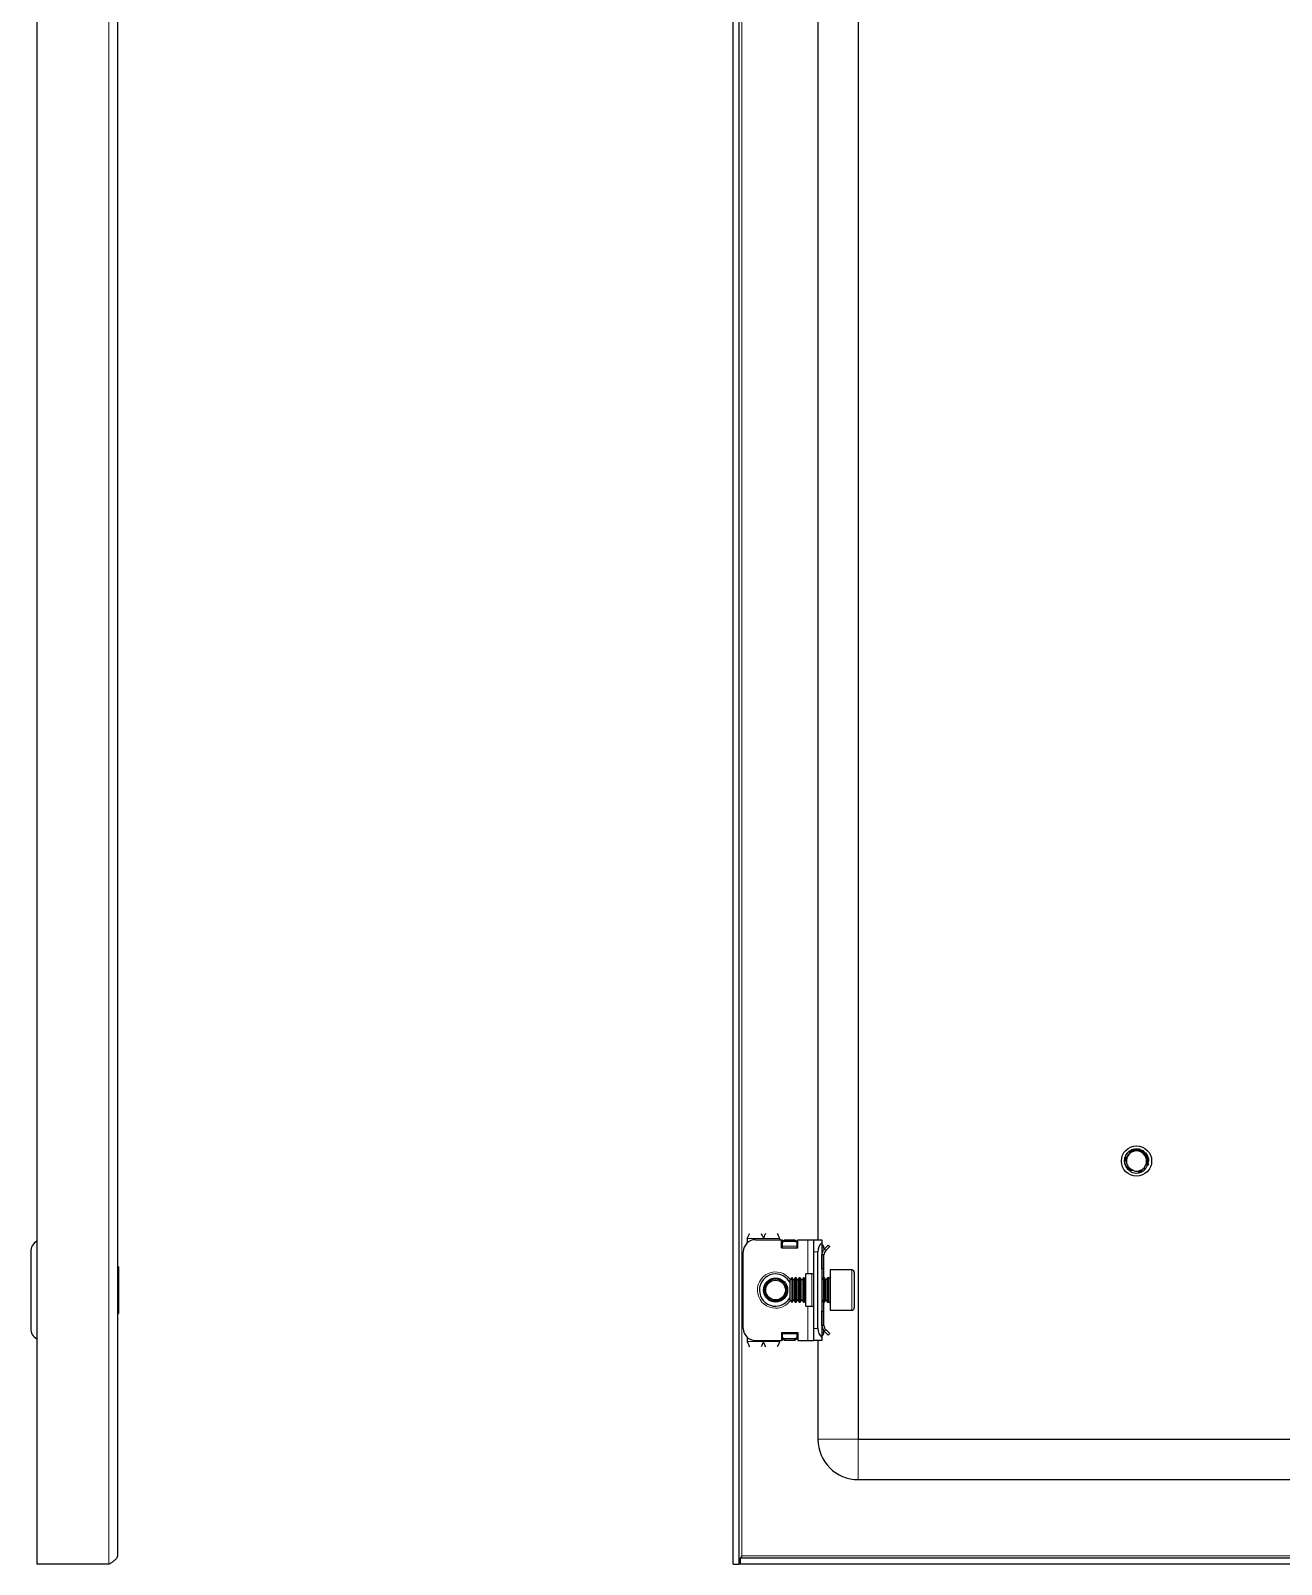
# Model space of a CAD drawing. Header units: millimetres. Extents: x 73 to 1389, y -624 to 1170.
# Drawn here: x 768.4 to 1078.5, y -502.5 to -122.2 of the extents above; entities that cross this region are included whole.
import ezdxf

# ---------------------------------------------------------------- set-up
doc = ezdxf.new("R2010")
doc.units = ezdxf.units.MM

msp = doc.modelspace()

# ---------------------------------------------------------------- linework, layer by layer
at = {"color": 7, "linetype": 'Continuous', "lineweight": 25}
for p, q in [((769.88, 1058.52), (769.88, -502.48)), ((942.57, -502.48), (942.57, 1058.52)), ((944.07, -502.48), (944.07, 1058.52)), ((789.88, 1056.42), (789.88, -500.38)), ((973.57, 1027.52), (973.57, -471.48)), ((963.57, -46.98), (963.57, -421.98)), ((1039.57, -402.48), (1039.57, -402.48)), ((1039.58, -402.28), (1039.64, -401.97)), ((1039.58, -402.28), (1039.58, -402.33)), ((1039.6, -402.08), (1039.59, -402.13)), ((1039.63, -401.87), (1039.63, -401.92)), ((1039.68, -401.68), (1039.67, -401.73)), ((1039.74, -401.5), (1039.72, -401.54)), ((1039.79, -401.36), (1039.89, -401.18)), ((1039.8, -401.36), (1039.91, -401.18)), ((1040.28, -403.35), (1040.12, -402.94)), ((1040.31, -400.51), (1040.47, -400.39)), ((1040.76, -400.14), (1040.89, -399.99)), ((1041.04, -399.9), (1041.3, -399.78)), ((1041.6, -399.64), (1041.88, -399.58)), ((1041.97, -399.54), (1041.93, -399.55)), ((1042.12, -399.52), (1042.31, -399.49)), ((1043.11, -399.53), (1043.07, -399.52)), ((1043.29, -399.57), (1043.25, -399.56)), ((1043.47, -399.62), (1043.43, -399.6)), ((1043.47, -399.62), (1043.67, -399.72)), ((1043.65, -399.68), (1043.61, -399.66)), ((1044.01, -399.84), (1043.96, -399.82)), ((1044.01, -399.84), (1044, -399.95)), ((1044.01, -399.84), (1044.15, -399.96)), ((1044.18, -399.95), (1044.14, -399.92)), ((1044.35, -400.07), (1044.31, -400.04)), ((1044.52, -400.19), (1044.48, -400.16)), ((1044.66, -400.33), (1044.63, -400.3)), ((1044.8, -400.47), (1044.77, -400.44)), ((1045.39, -401.44), (1045.38, -401.43)), ((1045.45, -401.62), (1045.43, -401.57)), ((1045.49, -401.8), (1045.48, -401.75)), ((1045.53, -401.98), (1045.52, -401.93)), ((1045.53, -402.99), (1045.54, -402.94)), ((1045.56, -402.17), (1045.55, -402.12)), ((1045.57, -402.37), (1045.55, -402.61)), ((1045.56, -402.78), (1045.56, -402.73)), ((1045.57, -402.37), (1045.57, -402.32)), ((1045.57, -402.57), (1045.57, -402.52)), ((1040.41, -404.56), (1040.29, -404.43)), ((1040.3, -404.44), (1040.32, -404.46)), ((1040.41, -404.56), (1040.45, -404.59)), ((1040.55, -404.7), (1040.59, -404.73)), ((1040.71, -404.83), (1040.75, -404.86)), ((1040.88, -404.96), (1040.92, -404.98)), ((1042.38, -405.47), (1043.12, -405.4)), ((1043.26, -405.4), (1043.31, -405.39)), ((1043.45, -405.35), (1043.5, -405.33)), ((1043.65, -405.28), (1043.69, -405.26)), ((1044.02, -405.11), (1043.8, -405.19)), ((1043.84, -405.2), (1043.88, -405.18)), ((1044.2, -405), (1043.99, -405.12)), ((1044.02, -405.04), (1044.06, -405.08)), ((1044.02, -405.11), (1044.06, -405.08)), ((1045.49, -403.18), (1045.41, -403.42)), ((1045.44, -403.37), (1045.45, -403.33)), ((1045.49, -403.18), (1045.5, -403.14)), ((946.07, -421.73), (946.07, -422.74)), ((948.07, -421.98), (954.57, -421.98)), ((954.07, -421.73), (954.07, -421.98)), ((954.57, -423.98), (954.57, -421.98)), ((954.77, -422.1), (954.57, -422.1)), ((954.77, -423.98), (954.77, -422.1)), ((954.82, -422.36), (955.32, -422.01)), ((955.32, -422.01), (955.32, -422.36)), ((955.32, -422.01), (957.82, -422.01)), ((957.82, -422.36), (957.82, -422.01)), ((957.82, -422.01), (958.32, -422.36)), ((958.57, -423.98), (958.57, -421.98)), ((958.57, -421.98), (961.07, -421.98)), ((961.07, -421.98), (962.57, -421.98)), ((962.57, -421.98), (964.57, -421.98)), ((962.57, -424.98), (962.57, -421.98)), ((964.57, -421.98), (964.57, -422.74)), ((768.38, -424.98), (768.38, -443.98)), ((945.07, -443.98), (945.07, -424.98)), ((954.57, -423.98), (958.57, -423.98)), ((955.32, -422.36), (954.82, -422.71)), ((954.82, -422.71), (954.82, -422.36)), ((954.82, -423.63), (954.82, -422.71)), ((954.82, -423.98), (954.82, -423.63)), ((955.32, -422.36), (957.82, -422.36)), ((958.32, -422.71), (957.82, -422.36)), ((958.32, -422.36), (958.32, -422.71)), ((958.32, -422.71), (958.32, -423.63)), ((958.32, -423.63), (958.32, -423.98)), ((962.57, -443.98), (962.57, -424.98)), ((963.57, -443.98), (963.57, -424.98)), ((964.57, -422.74), (964.57, -446.22)), ((964.57, -423.07), (964.78, -423.27)), ((965.07, -425.73), (964.57, -425.73)), ((964.57, -429.23), (964.57, -425.73)), ((965.07, -423.98), (965.07, -424.44)), ((965.07, -429.23), (965.07, -425.73)), ((965.16, -424.32), (966.13, -423.34)), ((965.51, -424.67), (965.16, -424.32)), ((965.51, -424.67), (966.49, -423.69)), ((966.13, -423.34), (966.49, -423.69)), ((790.13, -428.7), (789.88, -428.7)), ((790.13, -428.7), (790.13, -440.27)), ((965.07, -429.23), (964.57, -429.23)), ((965.07, -431.48), (965.07, -429.23)), ((971.97, -429.48), (966.57, -429.48)), ((966.57, -429.48), (966.57, -439.48)), ((957.13, -431.48), (956.57, -432.03)), ((956.57, -432.03), (956.57, -436.93)), ((957.18, -431.48), (957.13, -431.48)), ((957.13, -431.48), (957.13, -437.48)), ((957.57, -432.03), (957.18, -431.48)), ((957.18, -431.48), (957.18, -437.01)), ((957.96, -431.48), (957.57, -432.03)), ((957.57, -432.03), (957.57, -436.54)), ((958.18, -431.48), (957.96, -431.48)), ((957.96, -431.48), (957.96, -437.01)), ((958.57, -432.03), (958.18, -431.48)), ((958.18, -431.48), (958.18, -437.01)), ((958.96, -431.48), (958.57, -432.03)), ((958.57, -432.03), (958.57, -436.54)), ((959.18, -431.48), (958.96, -431.48)), ((958.96, -431.48), (958.96, -437.01)), ((959.57, -432.03), (959.18, -431.48)), ((959.18, -431.48), (959.18, -437.01)), ((959.96, -431.48), (959.57, -432.03)), ((959.57, -432.03), (959.57, -436.54)), ((960.18, -431.48), (959.96, -431.48)), ((959.96, -431.48), (959.96, -437.01)), ((960.57, -432.03), (960.18, -431.48)), ((960.18, -431.48), (960.18, -437.01)), ((962.07, -430.48), (960.57, -430.48)), ((960.57, -438.48), (960.57, -430.48)), ((964.96, -431.48), (964.57, -432.03)), ((965.18, -431.48), (964.96, -431.48)), ((964.96, -431.48), (964.96, -437.01)), ((965.57, -432.03), (965.18, -431.48)), ((965.18, -431.48), (965.18, -437.01)), ((965.96, -431.48), (965.57, -432.03)), ((965.57, -432.03), (965.57, -436.54)), ((966.32, -431.48), (965.96, -431.48)), ((965.96, -431.48), (965.96, -437.01)), ((972.57, -430.08), (972.57, -438.88)), ((956.57, -436.93), (957.13, -437.48)), ((957.18, -437.48), (957.57, -436.93)), ((957.18, -437.01), (957.18, -437.48)), ((957.57, -436.54), (957.57, -436.93)), ((957.57, -436.93), (957.96, -437.48)), ((957.96, -437.01), (957.96, -437.48)), ((958.18, -437.48), (958.57, -436.93)), ((958.18, -437.01), (958.18, -437.48)), ((958.57, -436.54), (958.57, -436.93)), ((958.57, -436.93), (958.96, -437.48)), ((958.96, -437.01), (958.96, -437.48)), ((959.18, -437.48), (959.57, -436.93)), ((959.18, -437.01), (959.18, -437.48)), ((959.57, -436.54), (959.57, -436.93)), ((959.57, -436.93), (959.96, -437.48)), ((959.96, -437.01), (959.96, -437.48)), ((960.18, -437.48), (960.57, -436.93)), ((960.18, -437.01), (960.18, -437.48)), ((964.57, -436.93), (964.96, -437.48)), ((964.96, -437.01), (964.96, -437.48)), ((965.18, -437.48), (965.57, -436.93)), ((965.18, -437.01), (965.18, -437.48)), ((965.57, -436.54), (965.57, -436.93)), ((965.57, -436.93), (965.96, -437.48)), ((965.96, -437.01), (965.96, -437.48)), ((789.88, -440.27), (790.13, -440.27)), ((957.13, -437.48), (957.18, -437.48)), ((957.96, -437.48), (958.18, -437.48)), ((958.96, -437.48), (959.18, -437.48)), ((959.96, -437.48), (960.18, -437.48)), ((960.57, -438.48), (962.07, -438.48)), ((964.57, -439.73), (965.07, -439.73)), ((964.57, -443.23), (964.57, -439.73)), ((964.96, -437.48), (965.18, -437.48)), ((965.07, -439.73), (965.07, -437.48)), ((965.07, -443.23), (965.07, -439.73)), ((965.96, -437.48), (966.32, -437.48)), ((966.57, -439.48), (971.97, -439.48)), ((962.57, -446.98), (962.57, -443.98)), ((965.07, -443.23), (964.57, -443.23)), ((965.07, -444.98), (965.07, -444.59)), ((965.51, -444.29), (965.16, -444.64)), ((965.16, -444.64), (966.13, -445.62)), ((965.51, -444.29), (966.49, -445.27)), ((946.07, -446.22), (946.07, -447.23)), ((948.07, -446.98), (954.57, -446.98)), ((954.07, -446.98), (954.07, -447.23)), ((954.57, -444.98), (954.57, -446.98)), ((954.57, -444.98), (958.57, -444.98)), ((954.57, -446.86), (954.77, -446.86)), ((954.77, -446.86), (954.77, -444.98)), ((954.82, -445.33), (954.82, -444.98)), ((954.82, -446.25), (954.82, -445.33)), ((954.82, -446.25), (955.32, -446.6)), ((954.82, -446.6), (954.82, -446.25)), ((955.32, -446.95), (954.82, -446.6)), ((957.82, -446.6), (955.32, -446.6)), ((955.32, -446.6), (955.32, -446.95)), ((957.82, -446.95), (955.32, -446.95)), ((957.82, -446.6), (958.32, -446.25)), ((957.82, -446.95), (957.82, -446.6)), ((958.32, -446.6), (957.82, -446.95)), ((958.32, -444.98), (958.32, -445.33)), ((958.32, -445.33), (958.32, -446.25)), ((958.32, -446.25), (958.32, -446.6)), ((958.57, -444.98), (958.57, -446.98)), ((958.57, -446.98), (961.07, -446.98)), ((961.07, -446.98), (962.57, -446.98)), ((964.57, -446.98), (962.57, -446.98)), ((963.57, -446.98), (963.57, -471.48)), ((964.78, -445.69), (964.57, -445.89)), ((964.57, -446.22), (964.57, -446.98)), ((966.13, -445.62), (966.49, -445.27)), ((973.57, -471.48), (1357.57, -471.48)), ((973.57, -481.48), (1357.57, -481.48)), ((1386.87, -500.98), (944.27, -500.98)), ((944.27, -500.98), (944.27, -502.48)), ((944.43, -500.98), (944.67, -500.38)), ((787.78, -502.48), (769.88, -502.48)), ((942.57, -502.48), (944.07, -502.48)), ((1386.87, -502.48), (944.27, -502.48))]:
    msp.add_line(p, q, dxfattribs=at)
at = {"color": 8, "linetype": 'Continuous', "lineweight": 18}
for p, q in [((787.78, 1058.52), (787.78, -502.48)), ((944.67, -500.38), (944.67, 1056.42)), ((946.07, -421.73), (950.07, -421.73)), ((950.07, -421.73), (954.07, -421.73)), ((961.07, -430.48), (961.07, -421.98)), ((958.32, -423.63), (954.82, -423.63)), ((963.57, -424.98), (962.57, -424.98)), ((964.57, -423.48), (964.78, -423.27)), ((964.57, -423.98), (965.07, -423.98)), ((971.97, -439.48), (971.97, -429.48)), ((962.07, -438.48), (962.07, -430.48)), ((966.32, -432.86), (966.32, -431.48)), ((966.32, -437.48), (966.32, -432.86)), ((961.07, -446.98), (961.07, -438.48)), ((962.57, -443.98), (963.57, -443.98)), ((946.07, -447.23), (950.07, -447.23)), ((954.07, -447.23), (950.07, -447.23)), ((954.82, -445.33), (958.32, -445.33)), ((964.57, -444.98), (965.07, -444.98)), ((964.57, -445.48), (964.78, -445.69)), ((973.57, -471.48), (963.57, -471.48)), ((973.57, -471.48), (973.57, -481.48)), ((1386.47, -500.38), (944.67, -500.38))]:
    msp.add_line(p, q, dxfattribs=at)
at = {"color": 7, "linetype": 'Continuous', "lineweight": 25}
for centre, radius in [((1042.57, -402.48), 3.75), ((953.07, -434.48), 3), ((953.07, -434.48), 2.76), ((953.07, -434.48), 2.45)]:
    msp.add_circle(centre, radius, dxfattribs=at)
for centre, radius, start, end in [((1042.57, -402.48), 3, 180, 220.7437), ((1042.57, -402.48), 2.5, 168.5944, 190.5165), ((1042.57, -402.48), 2.5, 108.5944, 168.5944), ((1042.57, -402.48), 2.5, 48.5944, 108.5944), ((1042.57, -402.48), 2.5, 288.5944, 348.5944), ((1042.57, -402.48), 2.5, 348.5944, 48.5944), ((1042.57, -402.48), 3, 239.9286, 266.2193), ((1042.57, -402.48), 2.5, 255.8881, 288.5944), ((948.07, -424.98), 3, 90, 180), ((771.38, -424.98), 3, 120, 180), ((966.57, -424.98), 3, 131.8103, 180), ((964.07, -423.98), 1, 360, 45), ((971.97, -430.08), 0.6, 0, 90), ((953.07, -434.48), 4, 90, 331.045), ((953.07, -434.48), 4, 28.955, 90), ((962.07, -429.98), 0.5, 270, 360), ((966.32, -431.23), 0.25, 270, 0), ((962.07, -438.98), 0.5, 0, 90), ((966.32, -437.73), 0.25, 360, 90), ((971.97, -438.88), 0.6, 270, 360), ((771.38, -443.98), 3, 180, 240), ((948.07, -443.98), 3, 180, 270), ((966.57, -443.98), 3, 180, 228.1897), ((964.07, -444.98), 1, 315, 0), ((973.57, -471.48), 10, 180, 270)]:
    msp.add_arc(centre, radius, start, end, dxfattribs=at)
at = {"color": 8, "linetype": 'Continuous', "lineweight": 18}
for start, end in [(35.4622, 270), (270, 324.5378)]:
    msp.add_arc((953.07, -434.48), 4.5, start, end, dxfattribs=at)
at = {"color": 7, "linetype": 'Continuous', "lineweight": 25}
for points, knots in [([(1040.06, -402.19), (1040.06, -402.2), (1040.04, -402.24), (1040, -402.29), (1039.95, -402.34), (1039.88, -402.39), (1039.8, -402.43), (1039.72, -402.46), (1039.64, -402.48), (1039.6, -402.48), (1039.57, -402.48)], [0, 0, 0, 0, 0.060221, 0.18113, 0.301988, 0.42281, 0.589437, 0.75603, 0.87711, 1, 1, 1, 1]), ([(1039.57, -402.49), (1039.57, -402.44), (1039.57, -402.36), (1039.59, -402.28), (1039.59, -402.26)], [0, 0, 0, 0, 0.6598587, 1, 1, 1, 1]), ([(1039.57, -402.49), (1039.61, -402.47), (1039.67, -402.44), (1039.76, -402.41), (1039.82, -402.41), (1039.85, -402.41)], [0, 0, 0, 0, 0.371226, 0.708872, 1, 1, 1, 1]), ([(1040.5, -404.26), (1040.48, -404.24), (1040.23, -404.02), (1039.89, -403.56), (1039.65, -402.95), (1039.59, -402.6), (1039.57, -402.48)], [0, 0, 0, 0, 0.050685, 0.485619, 0.826643, 1, 1, 1, 1]), ([(1039.58, -402.28), (1039.61, -402.27), (1039.68, -402.24), (1039.77, -402.22), (1039.86, -402.22), (1039.95, -402.24), (1039.99, -402.26), (1040.02, -402.27)], [0, 0, 0, 0, 0.235039, 0.445532, 0.651268, 0.847853, 1, 1, 1, 1]), ([(1039.93, -402.35), (1039.9, -402.34), (1039.84, -402.32), (1039.75, -402.31), (1039.66, -402.31), (1039.61, -402.33), (1039.58, -402.33)], [0, 0, 0, 0, 0.237597, 0.516729, 0.755527, 1, 1, 1, 1]), ([(1040.04, -402.24), (1040.01, -402.22), (1039.96, -402.18), (1039.87, -402.14), (1039.77, -402.12), (1039.68, -402.11), (1039.62, -402.12), (1039.59, -402.13)], [0, 0, 0, 0, 0.189173, 0.404697, 0.62022, 0.807935, 1, 1, 1, 1]), ([(1039.6, -402.08), (1039.63, -402.07), (1039.7, -402.04), (1039.8, -402.04), (1039.89, -402.05), (1039.97, -402.07), (1040.03, -402.1), (1040.06, -402.13), (1040.07, -402.14)], [0, 0, 0, 0, 0.214065, 0.402363, 0.585629, 0.760234, 0.923894, 1, 1, 1, 1]), ([(1039.63, -401.87), (1039.64, -401.82), (1039.66, -401.74), (1039.69, -401.67), (1039.7, -401.64)], [0, 0, 0, 0, 0.657988, 1, 1, 1, 1]), ([(1039.63, -401.87), (1039.67, -401.87), (1039.74, -401.86), (1039.83, -401.86), (1039.92, -401.88), (1039.99, -401.92), (1040.05, -401.96), (1040.08, -401.99), (1040.1, -402.01)], [0, 0, 0, 0, 0.208898, 0.388587, 0.562428, 0.727295, 0.881578, 1, 1, 1, 1]), ([(1040.09, -402.13), (1040.09, -402.12), (1040.06, -402.08), (1039.99, -402.03), (1039.91, -401.98), (1039.82, -401.94), (1039.72, -401.92), (1039.66, -401.92), (1039.63, -401.92)], [0, 0, 0, 0, 0.069872, 0.258455, 0.446951, 0.635422, 0.81547, 1, 1, 1, 1]), ([(1040.1, -401.98), (1040.09, -401.96), (1040.05, -401.92), (1039.99, -401.86), (1039.92, -401.81), (1039.84, -401.77), (1039.76, -401.74), (1039.7, -401.73), (1039.67, -401.73)], [0, 0, 0, 0, 0.137266, 0.30795, 0.478578, 0.649185, 0.822833, 1, 1, 1, 1]), ([(1039.68, -401.68), (1039.71, -401.68), (1039.77, -401.68), (1039.86, -401.69), (1039.94, -401.72), (1040.01, -401.77), (1040.06, -401.82), (1040.1, -401.87), (1040.12, -401.91), (1040.13, -401.93)], [0, 0, 0, 0, 0.165667, 0.330522, 0.488809, 0.638525, 0.778629, 0.909213, 1, 1, 1, 1]), ([(1040.1, -401.84), (1040.09, -401.83), (1040.07, -401.79), (1040.02, -401.72), (1039.95, -401.65), (1039.87, -401.6), (1039.8, -401.56), (1039.75, -401.55), (1039.72, -401.54)], [0, 0, 0, 0, 0.0761511, 0.2767043, 0.47712, 0.6774733, 0.8375735, 1, 1, 1, 1]), ([(1039.74, -401.5), (1039.95, -401.08), (1040.26, -400.43), (1040.85, -400.03), (1041.05, -399.9)], [0, 0, 0, 0, 0.657042, 1, 1, 1, 1]), ([(1039.74, -401.5), (1039.77, -401.5), (1039.82, -401.51), (1039.9, -401.54), (1039.97, -401.58), (1040.03, -401.64), (1040.08, -401.7), (1040.11, -401.76), (1040.13, -401.81), (1040.13, -401.85), (1040.13, -401.86)], [0, 0, 0, 0, 0.154027, 0.307095, 0.452862, 0.590123, 0.718565, 0.838856, 0.95247, 1, 1, 1, 1]), ([(1039.81, -401.37), (1039.83, -401.31), (1039.86, -401.18), (1039.92, -401.07), (1039.96, -401.01)], [0, 0, 0, 0, 0.4624819, 1, 1, 1, 1]), ([(1039.94, -401.09), (1039.97, -401.02), (1040.11, -400.68), (1040.42, -400.36), (1040.7, -400.14), (1040.74, -400.1)], [0, 0, 0, 0, 0.17549, 0.867074, 1, 1, 1, 1]), ([(1040.02, -400.96), (1040.04, -400.91), (1040.15, -400.61), (1040.39, -400.4), (1040.6, -400.22)], [0, 0, 0, 0, 0.171865, 1, 1, 1, 1]), ([(1040.06, -402.15), (1040.06, -402.25), (1040.04, -402.52), (1040.09, -402.78), (1040.12, -402.94)], [0, 0, 0, 0, 0.408521, 1, 1, 1, 1]), ([(1040.12, -401.99), (1040.12, -401.99), (1040.11, -402.04), (1040.09, -402.1), (1040.07, -402.14), (1040.06, -402.15)], [0, 0, 0, 0, 0.157682, 0.80304, 1, 1, 1, 1]), ([(1041.42, -400.12), (1041.35, -400.16), (1041.03, -400.34), (1040.53, -400.81), (1040.23, -401.39), (1040.14, -401.73), (1040.12, -401.79)], [0, 0, 0, 0, 0.104785, 0.513079, 0.918136, 1, 1, 1, 1]), ([(1040.12, -401.79), (1040.13, -401.82), (1040.14, -401.89), (1040.13, -401.96), (1040.12, -401.99)], [0, 0, 0, 0, 0.5444726, 1, 1, 1, 1]), ([(1040.31, -400.51), (1040.3, -400.52), (1040.29, -400.54), (1040.27, -400.56), (1040.26, -400.57)], [0, 0, 0, 0, 0.296796, 1, 1, 1, 1]), ([(1040.43, -400.38), (1040.43, -400.38), (1040.42, -400.4), (1040.41, -400.41), (1040.4, -400.41)], [0, 0, 0, 0, 0.4842322, 1, 1, 1, 1]), ([(1040.57, -400.25), (1040.56, -400.26), (1040.55, -400.27), (1040.54, -400.28), (1040.53, -400.28)], [0, 0, 0, 0, 0.485158, 1, 1, 1, 1]), ([(1040.71, -400.13), (1040.7, -400.13), (1040.69, -400.14), (1040.68, -400.15), (1040.67, -400.16)], [0, 0, 0, 0, 0.484546, 1, 1, 1, 1]), ([(1040.87, -400.01), (1040.86, -400.02), (1040.85, -400.03), (1040.84, -400.03), (1040.83, -400.04)], [0, 0, 0, 0, 0.482687, 1, 1, 1, 1]), ([(1040.87, -400.01), (1040.88, -400), (1040.93, -399.97), (1040.98, -399.95), (1041.03, -399.93)], [0, 0, 0, 0, 0.230751, 1, 1, 1, 1]), ([(1041.04, -399.9), (1041.03, -399.91), (1041.02, -399.92), (1041, -399.92), (1040.99, -399.93)], [0, 0, 0, 0, 0.4801941, 1, 1, 1, 1]), ([(1041.04, -399.9), (1041.07, -399.92), (1041.13, -399.96), (1041.2, -400.03), (1041.23, -400.08), (1041.25, -400.1)], [0, 0, 0, 0, 0.362858, 0.693435, 1, 1, 1, 1]), ([(1041.4, -400.16), (1041.38, -400.16), (1041.34, -400.15), (1041.28, -400.12), (1041.2, -400.07), (1041.11, -400), (1041.07, -399.93), (1041.05, -399.9)], [0, 0, 0, 0, 0.084477, 0.253367, 0.470159, 0.686909, 1, 1, 1, 1]), ([(1041.22, -399.8), (1041.21, -399.81), (1041.19, -399.82), (1041.18, -399.82), (1041.17, -399.83)], [0, 0, 0, 0, 0.477867, 1, 1, 1, 1]), ([(1041.33, -400.11), (1041.33, -400.09), (1041.32, -400.04), (1041.28, -399.97), (1041.23, -399.89), (1041.19, -399.85), (1041.17, -399.83)], [0, 0, 0, 0, 0.1541827, 0.4625673, 0.7280914, 1, 1, 1, 1]), ([(1041.22, -399.8), (1041.25, -399.83), (1041.3, -399.87), (1041.37, -399.94), (1041.41, -400.02), (1041.44, -400.08), (1041.45, -400.12), (1041.45, -400.13)], [0, 0, 0, 0, 0.260762, 0.494805, 0.723794, 0.94279, 1, 1, 1, 1]), ([(1041.4, -399.72), (1041.4, -399.72), (1041.38, -399.73), (1041.37, -399.73), (1041.36, -399.74)], [0, 0, 0, 0, 0.476486, 1, 1, 1, 1]), ([(1041.49, -400.13), (1041.49, -400.12), (1041.5, -400.06), (1041.49, -399.98), (1041.46, -399.89), (1041.41, -399.81), (1041.38, -399.76), (1041.36, -399.74)], [0, 0, 0, 0, 0.114393, 0.350182, 0.585971, 0.790611, 1, 1, 1, 1]), ([(1041.4, -399.72), (1041.42, -399.71), (1041.48, -399.68), (1041.55, -399.67), (1041.6, -399.66)], [0, 0, 0, 0, 0.301025, 1, 1, 1, 1]), ([(1041.4, -399.72), (1041.43, -399.74), (1041.48, -399.79), (1041.54, -399.87), (1041.58, -399.95), (1041.6, -400.03), (1041.61, -400.09), (1041.6, -400.13), (1041.6, -400.14)], [0, 0, 0, 0, 0.218347, 0.41099, 0.598711, 0.777744, 0.945667, 1, 1, 1, 1]), ([(1041.78, -400.11), (1041.76, -400.11), (1041.71, -400.13), (1041.64, -400.14), (1041.54, -400.14), (1041.47, -400.13), (1041.43, -400.12), (1041.42, -400.12)], [0, 0, 0, 0, 0.099011, 0.388276, 0.61301, 0.895384, 1, 1, 1, 1]), ([(1041.6, -399.64), (1041.59, -399.65), (1041.57, -399.65), (1041.56, -399.66), (1041.55, -399.66)], [0, 0, 0, 0, 0.4765794, 1, 1, 1, 1]), ([(1041.63, -400.14), (1041.63, -400.14), (1041.64, -400.1), (1041.65, -400.03), (1041.65, -399.93), (1041.63, -399.83), (1041.6, -399.74), (1041.57, -399.69), (1041.55, -399.66)], [0, 0, 0, 0, 0.019058, 0.219488, 0.419831, 0.620151, 0.807785, 1, 1, 1, 1]), ([(1041.6, -399.64), (1041.62, -399.67), (1041.67, -399.72), (1041.71, -399.8), (1041.74, -399.89), (1041.75, -399.97), (1041.74, -400.04), (1041.73, -400.08), (1041.72, -400.1)], [0, 0, 0, 0, 0.213002, 0.396975, 0.575181, 0.744364, 0.902779, 1, 1, 1, 1]), ([(1041.79, -399.58), (1041.78, -399.59), (1041.77, -399.59), (1041.75, -399.6), (1041.74, -399.6)], [0, 0, 0, 0, 0.4789775, 1, 1, 1, 1]), ([(1041.75, -400.1), (1041.76, -400.07), (1041.78, -400.02), (1041.8, -399.93), (1041.8, -399.84), (1041.8, -399.73), (1041.76, -399.65), (1041.74, -399.6)], [0, 0, 0, 0, 0.147065, 0.321231, 0.495346, 0.669443, 1, 1, 1, 1]), ([(1042.04, -399.88), (1042.03, -399.89), (1042.01, -399.94), (1041.95, -400.02), (1041.86, -400.08), (1041.8, -400.1), (1041.78, -400.11)], [0, 0, 0, 0, 0.153621, 0.528305, 0.811762, 1, 1, 1, 1]), ([(1041.79, -399.58), (1041.81, -399.61), (1041.84, -399.67), (1041.87, -399.76), (1041.89, -399.84), (1041.88, -399.92), (1041.87, -400), (1041.84, -400.05), (1041.82, -400.08), (1041.81, -400.09)], [0, 0, 0, 0, 0.195461, 0.359649, 0.517607, 0.666788, 0.806268, 0.936243, 1, 1, 1, 1]), ([(1041.86, -400.04), (1041.86, -400.04), (1041.9, -400), (1041.93, -399.91), (1041.95, -399.8), (1041.96, -399.71), (1041.95, -399.63), (1041.94, -399.58), (1041.93, -399.55)], [0, 0, 0, 0, 0.001313, 0.309582, 0.493731, 0.677835, 0.837663, 1, 1, 1, 1]), ([(1041.97, -399.54), (1041.99, -399.57), (1042.01, -399.62), (1042.03, -399.7), (1042.03, -399.79), (1042.01, -399.86), (1041.98, -399.95), (1041.93, -400.01), (1041.9, -400.04)], [0, 0, 0, 0, 0.162579, 0.32416, 0.478216, 0.623372, 0.759205, 1, 1, 1, 1]), ([(1041.9, -400.05), (1041.92, -400.03), (1041.97, -399.99), (1042.01, -399.92), (1042.04, -399.89), (1042.04, -399.88)], [0, 0, 0, 0, 0.41332, 0.833507, 1, 1, 1, 1]), ([(1041.97, -399.54), (1042, -399.53), (1042.33, -399.47), (1042.96, -399.46), (1043.62, -399.65), (1043.96, -399.82), (1044.02, -399.85)], [0, 0, 0, 0, 0.044285, 0.46488, 0.894202, 1, 1, 1, 1]), ([(1044.02, -400.16), (1043.96, -400.13), (1043.63, -399.95), (1042.96, -399.77), (1042.34, -399.8), (1042.04, -399.88), (1042.04, -399.88)], [0, 0, 0, 0, 0.102158, 0.551599, 0.99962, 1, 1, 1, 1]), ([(1042.41, -399.51), (1042.47, -399.5), (1042.64, -399.47), (1042.81, -399.49), (1042.92, -399.5)], [0, 0, 0, 0, 0.399625, 1, 1, 1, 1]), ([(1043.09, -399.54), (1043.14, -399.54), (1043.28, -399.55), (1043.41, -399.6), (1043.51, -399.63)], [0, 0, 0, 0, 0.3173854, 1, 1, 1, 1]), ([(1043.94, -400.14), (1043.94, -400.13), (1043.94, -400.1), (1043.95, -400.03), (1043.97, -399.94), (1044.01, -399.88), (1044.02, -399.85)], [0, 0, 0, 0, 0.058255, 0.305509, 0.64716, 1, 1, 1, 1]), ([(1044.02, -400.16), (1044.04, -400.14), (1044.08, -400.09), (1044.12, -400.01), (1044.13, -399.95), (1044.14, -399.92)], [0, 0, 0, 0, 0.351509, 0.671861, 1, 1, 1, 1]), ([(1044.23, -400.6), (1044.22, -400.6), (1044.18, -400.56), (1044.13, -400.5), (1044.08, -400.42), (1044.05, -400.33), (1044.03, -400.24), (1044.02, -400.19), (1044.02, -400.16)], [0, 0, 0, 0, 0.066273, 0.267344, 0.4230955, 0.6187345, 0.8140891, 1, 1, 1, 1]), ([(1044.18, -399.95), (1044.18, -399.98), (1044.17, -400.05), (1044.14, -400.15), (1044.1, -400.23), (1044.06, -400.28), (1044.04, -400.3), (1044.04, -400.3)], [0, 0, 0, 0, 0.275174, 0.522846, 0.765225, 0.99702, 1, 1, 1, 1]), ([(1044.06, -400.35), (1044.07, -400.34), (1044.11, -400.32), (1044.17, -400.27), (1044.24, -400.2), (1044.28, -400.12), (1044.3, -400.06), (1044.31, -400.04)], [0, 0, 0, 0, 0.084965, 0.329338, 0.573716, 0.784411, 1, 1, 1, 1]), ([(1044.35, -400.07), (1044.35, -400.1), (1044.34, -400.17), (1044.3, -400.26), (1044.25, -400.33), (1044.18, -400.39), (1044.14, -400.43), (1044.11, -400.44), (1044.1, -400.45)], [0, 0, 0, 0, 0.222831, 0.420099, 0.612409, 0.79585, 0.967895, 1, 1, 1, 1]), ([(1044.12, -400.47), (1044.12, -400.47), (1044.15, -400.47), (1044.22, -400.43), (1044.3, -400.38), (1044.38, -400.32), (1044.44, -400.25), (1044.46, -400.19), (1044.48, -400.16)], [0, 0, 0, 0, 0.002693, 0.20821, 0.413641, 0.619057, 0.807274, 1, 1, 1, 1]), ([(1044.52, -400.19), (1044.5, -400.23), (1044.49, -400.29), (1044.44, -400.38), (1044.38, -400.44), (1044.31, -400.49), (1044.26, -400.53), (1044.22, -400.53), (1044.21, -400.53)], [0, 0, 0, 0, 0.219212, 0.409339, 0.593597, 0.768568, 0.932394, 1, 1, 1, 1]), ([(1044.22, -400.56), (1044.25, -400.55), (1044.32, -400.54), (1044.41, -400.5), (1044.49, -400.45), (1044.57, -400.38), (1044.61, -400.33), (1044.63, -400.3)], [0, 0, 0, 0, 0.190996, 0.383798, 0.576553, 0.78528, 1, 1, 1, 1]), ([(1044.67, -400.68), (1044.67, -400.69), (1044.64, -400.7), (1044.59, -400.72), (1044.5, -400.73), (1044.4, -400.71), (1044.3, -400.66), (1044.25, -400.62), (1044.23, -400.6)], [0, 0, 0, 0, 0.045866, 0.230744, 0.387461, 0.658246, 0.861978, 1, 1, 1, 1]), ([(1044.66, -400.33), (1044.65, -400.36), (1044.62, -400.42), (1044.56, -400.49), (1044.5, -400.55), (1044.43, -400.59), (1044.36, -400.61), (1044.31, -400.61), (1044.29, -400.61)], [0, 0, 0, 0, 0.211659, 0.390361, 0.562352, 0.724819, 0.876696, 1, 1, 1, 1]), ([(1044.31, -400.63), (1044.32, -400.64), (1044.38, -400.64), (1044.48, -400.62), (1044.59, -400.58), (1044.68, -400.52), (1044.74, -400.47), (1044.77, -400.44)], [0, 0, 0, 0, 0.046579, 0.362688, 0.551736, 0.740753, 1, 1, 1, 1]), ([(1044.31, -400.67), (1044.34, -400.68), (1044.4, -400.7), (1044.5, -400.71), (1044.59, -400.7), (1044.65, -400.69), (1044.67, -400.68)], [0, 0, 0, 0, 0.251795, 0.502165, 0.752314, 1, 1, 1, 1]), ([(1044.8, -400.47), (1044.78, -400.49), (1044.75, -400.54), (1044.69, -400.6), (1044.62, -400.64), (1044.54, -400.67), (1044.47, -400.69), (1044.41, -400.69), (1044.37, -400.68), (1044.35, -400.67)], [0, 0, 0, 0, 0.169226, 0.337427, 0.497935, 0.649179, 0.790582, 0.922688, 1, 1, 1, 1]), ([(1045.41, -402.52), (1045.41, -402.45), (1045.39, -402.05), (1045.21, -401.38), (1044.84, -400.91), (1044.67, -400.68)], [0, 0, 0, 0, 0.108003, 0.585763, 1, 1, 1, 1]), ([(1044.8, -400.47), (1044.92, -400.62), (1045.2, -400.97), (1045.49, -401.63), (1045.55, -402.14), (1045.57, -402.39)], [0, 0, 0, 0, 0.274163, 0.639603, 1, 1, 1, 1]), ([(1044.88, -400.6), (1044.92, -400.64), (1045.06, -400.77), (1045.16, -400.95), (1045.22, -401.07)], [0, 0, 0, 0, 0.2887074, 1, 1, 1, 1]), ([(1045.27, -403.45), (1045.27, -403.45), (1045.24, -403.44), (1045.19, -403.41), (1045.13, -403.36), (1045.08, -403.31), (1045.04, -403.23), (1045.01, -403.13), (1045.01, -403.03), (1045.02, -402.98), (1045.02, -402.97)], [0, 0, 0, 0, 0.022761, 0.192243, 0.346896, 0.477535, 0.588677, 0.783334, 0.968624, 1, 1, 1, 1]), ([(1045.01, -403.05), (1045.01, -403.08), (1045.02, -403.14), (1045.06, -403.23), (1045.11, -403.3), (1045.17, -403.37), (1045.23, -403.42), (1045.26, -403.44), (1045.27, -403.45)], [0, 0, 0, 0, 0.182737, 0.363423, 0.543947, 0.724373, 0.904747, 1, 1, 1, 1]), ([(1045.44, -403.37), (1045.41, -403.37), (1045.35, -403.37), (1045.27, -403.34), (1045.19, -403.31), (1045.13, -403.26), (1045.08, -403.21), (1045.04, -403.14), (1045.02, -403.1), (1045.01, -403.07), (1045.01, -403.07)], [0, 0, 0, 0, 0.159812, 0.318711, 0.470648, 0.614013, 0.748131, 0.873387, 0.991083, 1, 1, 1, 1]), ([(1045.02, -402.97), (1045.03, -402.95), (1045.05, -402.87), (1045.11, -402.77), (1045.17, -402.68), (1045.24, -402.62), (1045.31, -402.57), (1045.37, -402.54), (1045.4, -402.52), (1045.41, -402.52)], [0, 0, 0, 0, 0.125166, 0.336769, 0.488675, 0.640371, 0.791962, 0.943503, 1, 1, 1, 1]), ([(1045.03, -403.02), (1045.04, -403.04), (1045.06, -403.08), (1045.12, -403.15), (1045.19, -403.22), (1045.28, -403.27), (1045.36, -403.31), (1045.42, -403.32), (1045.45, -403.33)], [0, 0, 0, 0, 0.112687, 0.266978, 0.464332, 0.661607, 0.829157, 1, 1, 1, 1]), ([(1045.49, -403.18), (1045.45, -403.19), (1045.39, -403.2), (1045.29, -403.18), (1045.21, -403.16), (1045.14, -403.12), (1045.08, -403.07), (1045.05, -403.03), (1045.04, -403.01)], [0, 0, 0, 0, 0.207037, 0.38272, 0.55212, 0.712365, 0.86221, 1, 1, 1, 1]), ([(1045.53, -402.99), (1045.5, -402.99), (1045.43, -403.01), (1045.33, -403.01), (1045.25, -403), (1045.17, -402.97), (1045.1, -402.93), (1045.07, -402.89), (1045.05, -402.88)], [0, 0, 0, 0, 0.205811, 0.38496, 0.558827, 0.724121, 0.878934, 1, 1, 1, 1]), ([(1045.07, -402.93), (1045.09, -402.95), (1045.13, -403), (1045.21, -403.06), (1045.3, -403.1), (1045.4, -403.13), (1045.47, -403.14), (1045.5, -403.14)], [0, 0, 0, 0, 0.183111, 0.381533, 0.579913, 0.787111, 1, 1, 1, 1]), ([(1045.1, -402.8), (1045.12, -402.82), (1045.17, -402.86), (1045.26, -402.9), (1045.35, -402.93), (1045.45, -402.94), (1045.51, -402.94), (1045.54, -402.94)], [0, 0, 0, 0, 0.19243, 0.403622, 0.614801, 0.805152, 1, 1, 1, 1]), ([(1045.56, -402.78), (1045.52, -402.79), (1045.46, -402.82), (1045.36, -402.83), (1045.27, -402.83), (1045.19, -402.8), (1045.13, -402.79), (1045.11, -402.77), (1045.11, -402.77)], [0, 0, 0, 0, 0.227908, 0.430276, 0.627707, 0.816134, 0.99284, 1, 1, 1, 1]), ([(1045.18, -402.68), (1045.18, -402.68), (1045.22, -402.71), (1045.29, -402.73), (1045.38, -402.75), (1045.48, -402.75), (1045.53, -402.74), (1045.56, -402.73)], [0, 0, 0, 0, 0.050156, 0.304513, 0.55888, 0.776903, 1, 1, 1, 1]), ([(1045.57, -402.57), (1045.54, -402.59), (1045.48, -402.62), (1045.38, -402.64), (1045.3, -402.65), (1045.24, -402.64), (1045.22, -402.64)], [0, 0, 0, 0, 0.2937792, 0.5589816, 0.8184942, 1, 1, 1, 1]), ([(1045.26, -401.18), (1045.28, -401.21), (1045.37, -401.35), (1045.42, -401.51), (1045.45, -401.64)], [0, 0, 0, 0, 0.192577, 1, 1, 1, 1]), ([(1045.35, -402.55), (1045.37, -402.55), (1045.41, -402.56), (1045.49, -402.55), (1045.54, -402.53), (1045.57, -402.52)], [0, 0, 0, 0, 0.236131, 0.613435, 1, 1, 1, 1]), ([(1045.46, -401.74), (1045.48, -401.78), (1045.54, -401.93), (1045.55, -402.09), (1045.56, -402.21)], [0, 0, 0, 0, 0.28291, 1, 1, 1, 1]), ([(1041.57, -404.71), (1041.49, -404.68), (1041.17, -404.52), (1040.66, -404.1), (1040.41, -403.6), (1040.28, -403.35)], [0, 0, 0, 0, 0.130652, 0.560007, 1, 1, 1, 1]), ([(1040.3, -404.44), (1040.32, -404.41), (1040.35, -404.37), (1040.41, -404.31), (1040.47, -404.28), (1040.5, -404.26), (1040.5, -404.26)], [0, 0, 0, 0, 0.315056, 0.630194, 0.945514, 1, 1, 1, 1]), ([(1040.86, -404.31), (1040.83, -404.3), (1040.77, -404.29), (1040.69, -404.29), (1040.61, -404.3), (1040.53, -404.32), (1040.42, -404.37), (1040.36, -404.42), (1040.32, -404.46)], [0, 0, 0, 0, 0.149407, 0.278563, 0.407661, 0.536722, 0.727045, 1, 1, 1, 1]), ([(1040.41, -404.56), (1040.43, -404.53), (1040.46, -404.48), (1040.52, -404.42), (1040.58, -404.37), (1040.65, -404.33), (1040.73, -404.31), (1040.8, -404.3), (1040.85, -404.31), (1040.88, -404.32)], [0, 0, 0, 0, 0.159446, 0.318034, 0.469983, 0.61348, 0.747649, 0.872856, 1, 1, 1, 1]), ([(1040.93, -404.36), (1040.92, -404.36), (1040.89, -404.36), (1040.82, -404.37), (1040.74, -404.38), (1040.65, -404.42), (1040.58, -404.46), (1040.51, -404.52), (1040.47, -404.57), (1040.45, -404.59)], [0, 0, 0, 0, 0.018281, 0.175639, 0.332896, 0.490097, 0.647274, 0.821632, 1, 1, 1, 1]), ([(1040.5, -404.26), (1040.52, -404.26), (1040.56, -404.25), (1040.65, -404.24), (1040.75, -404.25), (1040.84, -404.29), (1040.92, -404.34), (1041, -404.43), (1041.07, -404.54), (1041.1, -404.63), (1041.11, -404.67)], [0, 0, 0, 0, 0.073646, 0.169563, 0.351373, 0.438893, 0.519676, 0.682906, 0.8512, 1, 1, 1, 1]), ([(1040.55, -404.7), (1040.57, -404.67), (1040.59, -404.6), (1040.65, -404.53), (1040.71, -404.46), (1040.78, -404.42), (1040.85, -404.39), (1040.91, -404.37), (1040.94, -404.37), (1040.94, -404.37)], [0, 0, 0, 0, 0.198035, 0.367663, 0.531495, 0.686664, 0.831818, 0.981917, 1, 1, 1, 1]), ([(1041, -404.44), (1040.99, -404.44), (1040.95, -404.45), (1040.88, -404.47), (1040.79, -404.52), (1040.71, -404.58), (1040.64, -404.65), (1040.61, -404.7), (1040.59, -404.73)], [0, 0, 0, 0, 0.0505, 0.241124, 0.431653, 0.622154, 0.808692, 1, 1, 1, 1]), ([(1040.71, -404.83), (1040.72, -404.8), (1040.73, -404.73), (1040.78, -404.64), (1040.83, -404.57), (1040.9, -404.52), (1040.96, -404.48), (1041, -404.47), (1041.02, -404.46)], [0, 0, 0, 0, 0.209239, 0.392702, 0.571062, 0.740844, 0.899958, 1, 1, 1, 1]), ([(1041.07, -404.54), (1041.04, -404.55), (1040.98, -404.58), (1040.91, -404.63), (1040.84, -404.7), (1040.78, -404.78), (1040.76, -404.83), (1040.75, -404.86)], [0, 0, 0, 0, 0.172104, 0.391099, 0.610089, 0.802801, 1, 1, 1, 1]), ([(1040.88, -404.96), (1040.88, -404.92), (1040.89, -404.85), (1040.92, -404.76), (1040.97, -404.68), (1041.02, -404.62), (1041.06, -404.59), (1041.08, -404.58)], [0, 0, 0, 0, 0.240212, 0.454711, 0.664287, 0.864517, 1, 1, 1, 1]), ([(1041.11, -404.69), (1041.09, -404.71), (1041.04, -404.75), (1040.99, -404.82), (1040.94, -404.9), (1040.93, -404.95), (1040.92, -404.98)], [0, 0, 0, 0, 0.228254, 0.510351, 0.752319, 1, 1, 1, 1]), ([(1041.05, -405.07), (1041.05, -405.03), (1041.05, -404.96), (1041.08, -404.86), (1041.11, -404.8), (1041.13, -404.78), (1041.13, -404.78)], [0, 0, 0, 0, 0.357139, 0.680979, 0.998183, 1, 1, 1, 1]), ([(1041.11, -404.67), (1041.11, -404.68), (1041.12, -404.73), (1041.13, -404.8), (1041.13, -404.89), (1041.11, -404.99), (1041.08, -405.05), (1041.07, -405.08)], [0, 0, 0, 0, 0.113604, 0.31095, 0.508229, 0.75166, 1, 1, 1, 1]), ([(1041.96, -404.9), (1041.68, -404.85), (1041.38, -404.8), (1041.12, -404.67), (1041.11, -404.67)], [0, 0, 0, 0, 0.965671, 1, 1, 1, 1]), ([(1041.96, -404.9), (1041.87, -404.87), (1041.73, -404.81), (1041.61, -404.74), (1041.57, -404.71)], [0, 0, 0, 0, 0.6817331, 1, 1, 1, 1]), ([(1043.12, -405.4), (1043.11, -405.39), (1043.09, -405.34), (1043.08, -405.27), (1043.08, -405.18), (1043.09, -405.11), (1043.13, -405.03), (1043.19, -404.95), (1043.29, -404.88), (1043.35, -404.86), (1043.37, -404.85)], [0, 0, 0, 0, 0.098631, 0.238541, 0.378532, 0.49895, 0.601027, 0.777401, 0.9101, 1, 1, 1, 1]), ([(1043.27, -404.9), (1043.27, -404.9), (1043.24, -404.93), (1043.2, -404.99), (1043.16, -405.07), (1043.13, -405.16), (1043.11, -405.25), (1043.11, -405.34), (1043.12, -405.38), (1043.12, -405.4)], [0, 0, 0, 0, 0.036757, 0.1961925, 0.355485, 0.5146899, 0.7197462, 0.8820053, 1, 1, 1, 1]), ([(1043.26, -405.4), (1043.25, -405.37), (1043.22, -405.32), (1043.2, -405.24), (1043.19, -405.15), (1043.2, -405.07), (1043.22, -404.98), (1043.26, -404.92), (1043.29, -404.89)], [0, 0, 0, 0, 0.16279, 0.324686, 0.479688, 0.626058, 0.76302, 1, 1, 1, 1]), ([(1043.35, -404.87), (1043.34, -404.89), (1043.31, -404.94), (1043.28, -405.03), (1043.27, -405.12), (1043.27, -405.25), (1043.29, -405.34), (1043.31, -405.39)], [0, 0, 0, 0, 0.13286, 0.29106, 0.491007, 0.69089, 1, 1, 1, 1]), ([(1043.45, -405.35), (1043.43, -405.32), (1043.39, -405.27), (1043.35, -405.18), (1043.33, -405.1), (1043.33, -405.01), (1043.34, -404.94), (1043.36, -404.88), (1043.37, -404.86), (1043.38, -404.85)], [0, 0, 0, 0, 0.198483, 0.367712, 0.531083, 0.685778, 0.830503, 0.965152, 1, 1, 1, 1]), ([(1043.37, -404.85), (1043.38, -404.85), (1043.43, -404.83), (1043.51, -404.82), (1043.61, -404.82), (1043.7, -404.83), (1043.79, -404.86), (1043.86, -404.89), (1043.94, -404.94), (1044, -404.99), (1044.03, -405.02), (1044.04, -405.03)], [0, 0, 0, 0, 0.0429601, 0.1733, 0.2742626, 0.4010814, 0.5277159, 0.6542588, 0.7807587, 0.9368521, 1, 1, 1, 1]), ([(1043.46, -404.83), (1043.46, -404.84), (1043.44, -404.88), (1043.43, -404.95), (1043.42, -405.05), (1043.43, -405.15), (1043.45, -405.25), (1043.48, -405.3), (1043.5, -405.33)], [0, 0, 0, 0, 0.043388, 0.23288, 0.422274, 0.611632, 0.803279, 1, 1, 1, 1]), ([(1043.65, -405.28), (1043.62, -405.26), (1043.57, -405.21), (1043.52, -405.13), (1043.49, -405.04), (1043.47, -404.96), (1043.47, -404.89), (1043.48, -404.84), (1043.49, -404.83)], [0, 0, 0, 0, 0.208724, 0.39105, 0.568219, 0.73683, 0.894853, 1, 1, 1, 1]), ([(1043.58, -404.82), (1043.58, -404.85), (1043.57, -404.91), (1043.58, -405.01), (1043.6, -405.1), (1043.64, -405.19), (1043.67, -405.24), (1043.69, -405.26)], [0, 0, 0, 0, 0.181695, 0.396783, 0.61186, 0.803681, 1, 1, 1, 1]), ([(1043.84, -405.2), (1043.81, -405.18), (1043.75, -405.14), (1043.69, -405.06), (1043.65, -404.98), (1043.62, -404.9), (1043.62, -404.85), (1043.62, -404.82)], [0, 0, 0, 0, 0.234253, 0.442787, 0.646465, 0.841043, 1, 1, 1, 1]), ([(1043.73, -404.84), (1043.73, -404.84), (1043.73, -404.88), (1043.74, -404.94), (1043.78, -405.04), (1043.82, -405.11), (1043.86, -405.16), (1043.88, -405.18)], [0, 0, 0, 0, 0.00279, 0.269575, 0.536371, 0.765499, 1, 1, 1, 1]), ([(1044.02, -405.11), (1043.99, -405.09), (1043.93, -405.05), (1043.86, -404.98), (1043.82, -404.92), (1043.8, -404.88), (1043.8, -404.87)], [0, 0, 0, 0, 0.3195142, 0.6084926, 0.891527, 1, 1, 1, 1]), ([(1044.04, -405.03), (1044.11, -404.98), (1044.46, -404.75), (1044.95, -404.25), (1045.17, -403.69), (1045.27, -403.45)], [0, 0, 0, 0, 0.128781, 0.613629, 1, 1, 1, 1]), ([(1045.45, -403.31), (1045.44, -403.33), (1045.43, -403.45), (1045.37, -403.55), (1045.33, -403.63)], [0, 0, 0, 0, 0.2181682, 1, 1, 1, 1]), ([(946.07, -421.73), (946.17, -421.49), (946.36, -421), (946.55, -420.6), (946.64, -420.41)], [0, 0, 0, 0, 0.502065, 1, 1, 1, 1]), ([(949.5, -420.42), (949.58, -420.58), (949.76, -420.92), (949.95, -421.41), (950.06, -421.69), (950.07, -421.73)], [0, 0, 0, 0, 0.415483, 0.917152, 1, 1, 1, 1]), ([(950.07, -421.73), (950.17, -421.49), (950.36, -421), (950.55, -420.6), (950.64, -420.41)], [0, 0, 0, 0, 0.502065, 1, 1, 1, 1]), ([(953.5, -420.42), (953.58, -420.58), (953.76, -420.92), (953.95, -421.41), (954.06, -421.69), (954.07, -421.73)], [0, 0, 0, 0, 0.415483, 0.917152, 1, 1, 1, 1]), ([(965.16, -424.32), (965.01, -424.5), (964.7, -424.88), (964.58, -425.41), (964.57, -425.69), (964.57, -425.73)], [0, 0, 0, 0, 0.461863, 0.923726, 1, 1, 1, 1]), ([(965.51, -424.67), (965.39, -424.82), (965.21, -425.05), (965.09, -425.43), (965.08, -425.63), (965.07, -425.73)], [0, 0, 0, 0, 0.485042, 0.738404, 1, 1, 1, 1]), ([(964.57, -443.23), (964.6, -443.47), (964.65, -443.95), (964.94, -444.41), (965.13, -444.62), (965.16, -444.64)], [0, 0, 0, 0, 0.461863, 0.923726, 1, 1, 1, 1]), ([(965.07, -443.23), (965.09, -443.42), (965.13, -443.71), (965.31, -444.06), (965.44, -444.21), (965.51, -444.29)], [0, 0, 0, 0, 0.485042, 0.738404, 1, 1, 1, 1]), ([(946.65, -448.54), (946.57, -448.39), (946.39, -448.04), (946.2, -447.55), (946.09, -447.27), (946.07, -447.23)], [0, 0, 0, 0, 0.415483, 0.917152, 1, 1, 1, 1]), ([(950.07, -447.23), (949.98, -447.47), (949.79, -447.96), (949.6, -448.36), (949.5, -448.55)], [0, 0, 0, 0, 0.502065, 1, 1, 1, 1]), ([(950.65, -448.54), (950.57, -448.39), (950.39, -448.04), (950.2, -447.55), (950.09, -447.27), (950.07, -447.23)], [0, 0, 0, 0, 0.4154826, 0.9171518, 1, 1, 1, 1]), ([(954.07, -447.23), (953.98, -447.47), (953.79, -447.96), (953.6, -448.36), (953.5, -448.55)], [0, 0, 0, 0, 0.5020654, 1, 1, 1, 1]), ([(944.07, -502.48), (944.08, -502.3), (944.11, -501.93), (944.19, -501.56), (944.27, -501.37), (944.27, -501.36)], [0, 0, 0, 0, 0.48755, 0.97507, 1, 1, 1, 1])]:
    msp.add_open_spline(points, degree=3, knots=knots, dxfattribs=at)
for points in [[(789.88, -500.38), (789.84, -500.56), (789.78, -500.91), (789.3, -501.43), (788.6, -501.96), (788.05, -502.31), (787.78, -502.48)], [(944.67, -500.38), (944.64, -500.46), (944.57, -500.62), (944.47, -500.81), (944.37, -500.95), (944.31, -500.97), (944.27, -500.98)]]:
    msp.add_open_spline(points, degree=3, dxfattribs=at)

doc.saveas('drawing.dxf')
